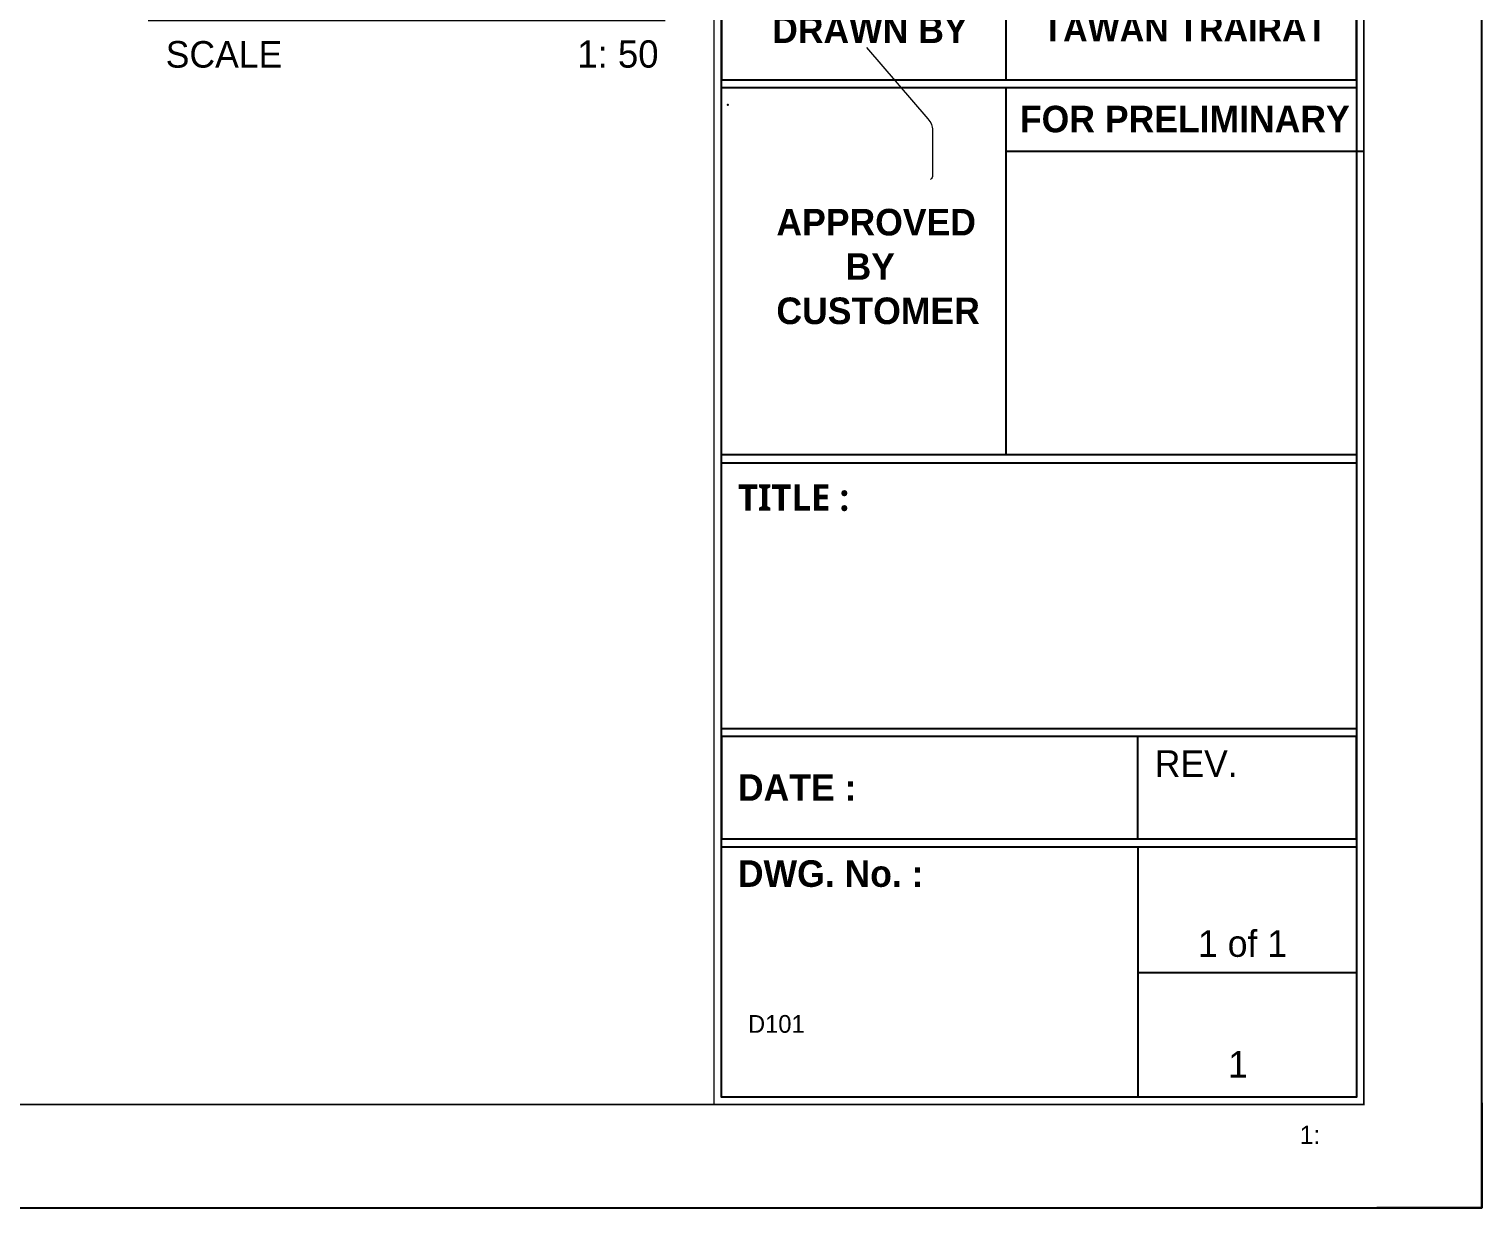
# Model space of a CAD drawing. Header units: millimetres. Extents: x -244126 to 368105, y -173968 to 259060.
# Drawn here: x -85120 to -80201, y 58000 to 61991 of the extents above; entities that cross this region are included whole.
import ezdxf
from ezdxf.enums import TextEntityAlignment as Align

# ---------------------------------------------------------------- set-up
doc = ezdxf.new("R2010")
doc.units = ezdxf.units.MM
doc.header["$MEASUREMENT"] = 0
for name, pattern in [('BORDER2', [22.225, 6.35, -3.175, 6.35, -3.175, 0, -3.175]), ('TA_GL_000.00010', [0.000275, 0.0001, -2.5e-05, 2.5e-05, -2.5e-05, 0.0001]), ('TA_HL_003.00000', [19.5, 10.65, -8.85])]:
    doc.linetypes.add(name, pattern=pattern)
for name, color, linetype in [('000 - L I N E 0.1', 1, 'Continuous'), ('000 - T E X T', 4, 'Continuous'), ('000 - TITLEBLOCK', 4, 'Continuous'), ('A03_SUN LOUVER', 7, 'Continuous')]:
    doc.layers.add(name, color=color, linetype=linetype)
doc.styles.add('Cetury Gothic', font='GOTHIC.TTF')
doc.styles.add('MtXpl_Century_Gothic', font='GOTHICB.TTF')
doc.styles.add('TA', font='Cordia New.ttf', dxfattribs={"height": 4.5})

# ---------------------------------------------------------------- blocks, each defined once
blk = doc.blocks.new('A$Cfd196da9')
at = {"color": 0, "linetype": 'ByBlock', "const_width": 0.1}
blk.add_lwpolyline([(-143.5, -98), (96.5, -98), (96.5, 99), (-143.5, 99)], close=True, dxfattribs=at)
blk = doc.blocks.new('A$C5e861bfc')
at = {"color": 3, "linetype": 'Continuous'}
for p, q in [((19.764, -120.709), (19.764, -127.621)), ((19.764, -128.158), (19.764, -153.01)), ((19.764, -132.459), (44, -132.459)), ((28.699, -179.007), (28.699, -172.095)), ((28.699, -179.545), (28.699, -196.462)), ((28.699, -188.069), (43.5, -188.069))]:
    blk.add_line(p, q, dxfattribs=at)
for points in [[(0.5, -127.621), (43.5, -127.621), (43.5, -120.709), (0.5, -120.709)], [(0.5, -128.158), (43.5, -128.158), (43.5, -153.01), (0.5, -153.01)], [(0.5, -153.547), (43.5, -153.547), (43.5, -171.558), (0.5, -171.558)], [(0.5, -179.007), (43.5, -179.007), (43.5, -172.095), (0.5, -172.095)], [(0.5, -179.545), (43.5, -179.545), (43.5, -196.5), (0.5, -196.5)]]:
    blk.add_lwpolyline(points, close=True, dxfattribs=at)
at = {"layer": '000 - T E X T', "color": 3, "const_width": 0.1}
blk.add_lwpolyline([(0, -197), (44, -197), (44, 0), (0, 0)], close=True, dxfattribs=at)
at = {"color": 4, "linetype": 'BORDER2', "style": 'MtXpl_Century_Gothic'}
blk.add_text('TAWAN TRAIRAT', height=1.72012, dxfattribs=at).set_placement((31.882, -124.165), align=Align.MIDDLE_CENTER)
at = {"color": 4, "char_height": 1.8, "style": 'Cetury Gothic'}
for s, insert, attachment_point in [('{\\fCentury Gothic|b1|i0|c0|p34;DRAWN BY}', (3.939, -123.336), 1), ('{\\fCentury Gothic|b1|i0|c0|p34;FOR PRELIMINARY}', (31.882, -129.383), 2), ('{\\fCentury Gothic|b1|i0|c0|p34;APPROVED\\P       BY\\PCUSTOMER}', (4.228, -136.364), 1), ('{\\f@Malgun Gothic|b1|i0|c0|p34;TITLE :}', (1.62, -155.005), 1), ('REV.', (29.845, -173.015), 1), ('{\\fCentury Gothic|b1|i0|c0|p34;DATE :}', (1.62, -174.637), 1), ('{\\fCentury Gothic|b1|i0|c0|p34;DWG. No. :}', (1.62, -180.464), 1)]:
    blk.add_mtext(s, dxfattribs=dict(at, insert=insert, attachment_point=attachment_point))
blk = doc.blocks.new('*U1679')
at = {"layer": '000 - L I N E 0.1', "color": 21, "linetype": 'Continuous'}
blk.add_lwpolyline([(14850, 356), (14850, 0), (14494, 0)], dxfattribs=at)
at = {"layer": '000 - T E X T', "color": 3, "const_width": 5}
blk.add_lwpolyline([(14450, 350), (12250, 350), (12250, 10200), (14450, 10200)], close=True, dxfattribs=at)
at = {"layer": '000 - T E X T', "color": 3}
blk.add_lwpolyline([(14425, 375), (12275, 375), (12275, 10175), (14425, 10175)], close=True, dxfattribs=at)
at = {"layer": '000 - TITLEBLOCK', "color": 250}
blk.add_lwpolyline([(0, 0), (14850, 0), (14850, 10500), (0, 10500)], close=True, dxfattribs=at)
at = {"xscale": 50, "yscale": 50, "zscale": 50}
blk.add_blockref('A$C5e861bfc', (12250, 10200), dxfattribs=at)
at = {"layer": '000 - T E X T', "color": 3, "xscale": 50, "yscale": 50, "zscale": 50}
blk.add_blockref('A$Cfd196da9', (7425, 5250), dxfattribs=at)
at = {"color": 4, "style": 'Cetury Gothic'}
blk.add_text(' 1:', height=62.55, dxfattribs=at).set_placement((14209.9, 216))
at = {"color": 4, "style": 'TA'}
blk.add_attdef('PAPER_SIZE', text='', height=62.5, dxfattribs=at).set_placement((14215, 249.4), align=Align.MIDDLE_RIGHT)
blk.add_attdef('SCALE_SIZE', text='', height=62.5, dxfattribs=at).set_placement((14337.8, 250.7), align=Align.MIDDLE_LEFT)
at = {"layer": '000 - T E X T', "color": 250, "style": 'TA'}
for tag, height, p in [('SUPERLINK', 50, (431.6, 10394.1)), ('NAMEFILE', 50, (431.6, 10294.1)), ('SC', 1000, (84.1, 9380.3))]:
    blk.add_attdef(tag, text='', height=height, dxfattribs=at).set_placement(p, align=Align.MIDDLE_LEFT)
at = {"layer": '000 - T E X T', "color": 4, "style": 'TA'}
for tag, height, p in [('PRELIM_NAME_JOB_1', 50, (13116.6, 8254.8)), ('PRELIM_NAME_JOB_2', 50, (13116.6, 8145.7)), ('PRELIM_NAME_PROJECT_1', 75, (12370.2, 7732.8)), ('PRELIM_NAME_PROJECT_2', 75, (12370.2, 7547.8)), ('PRELIM_NAME_PROJECT_3', 75, (12370.2, 7362.8)), ('PRELIM_NAME_TITLE_3', 60, (12387.7, 1849.7)), ('DRAWING_NO1', 60, (12365.3, 822.9)), ('DRAWING_NO2', 60, (12365.3, 622.9)), ('PRELIM_NAME_TITLE_1', 1.2, (247.8, 43.7)), ('PRELIM_NAME_TITLE_2', 1.2, (247.8, 40.3))]:
    blk.add_attdef(tag, text='', height=height, dxfattribs=at).set_placement(p, align=Align.MIDDLE_LEFT)
at = {"layer": '000 - T E X T', "color": 4, "style": 'Cetury Gothic'}
for tag, p in [('SHEET_NO.', (14039.5, 849.9)), ('TOTAL_SHEET_NO.', (14024.1, 441))]:
    blk.add_attdef(tag, text='', height=90, dxfattribs=at).set_placement(p, align=Align.CENTER)
at = {"layer": '000 - T E X T', "color": 4, "style": 'TA'}
blk.add_attdef('NAME_REMARK', (1382.1, 432.6), '', height=100, dxfattribs=at)
blk = doc.blocks.new('*U2947')
at = {"color": 4}
blk.add_line((-4.258, 5.701), (-39.258, 5.701), dxfattribs=at)
at = {"linetype": 'TA_GL_000.00010'}
blk.add_point((0, 18), dxfattribs=at)
blk.add_point((0, 0))
at = {"color": 4, "linetype": 'BORDER2', "style": 'Cetury Gothic'}
blk.add_text('SCALE', height=1.8, dxfattribs=at).set_placement((-38.07, 2.508))
at = {"color": 0, "style": 'TA'}
for tag, p in [('HEADING2', (-38.329, 10.65)), ('HEADING', (-38.329, 6.65))]:
    blk.add_attdef(tag, p, '', height=2.5, dxfattribs=at)
for tag, height, p in [('LO', 2.7, (-4.758, 6.65)), ('SC', 1.85, (-4.7, 2.508))]:
    blk.add_attdef(tag, text='', height=height, dxfattribs=at).set_placement(p, align=Align.RIGHT)

msp = doc.modelspace()

# ---------------------------------------------------------------- linework, layer by layer
at = {"layer": 'A03_SUN LOUVER', "color": 0, "linetype": 'Continuous', "lineweight": 0, "extrusion": (-4.996e-16, 0.816497, 0.57735)}
for p, q in [((-82284.93761, 61927.97289), (-82076.79192, 61686.94721)), ((-82060.76025, 61648.25499), (-82060.76025, 61497.24307))]:
    msp.add_line(p, q, dxfattribs=at)
at = {"layer": 'A03_SUN LOUVER', "color": 0, "linetype": 'Continuous', "lineweight": 0, "extrusion": (-2.47807e-16, -1.48742e-17, -1)}
msp.add_ellipse((-82089.04452, 61664.58492), major_axis=(20, -34.64102), ratio=0.5773502692, start_param=-1.9081598234, end_param=-0.7853981634, dxfattribs=at)
at = {"layer": 'A03_SUN LOUVER', "color": 0, "linetype": 'Continuous', "lineweight": 0, "extrusion": (-2.51526e-16, 4.70777e-17, -1)}
msp.add_ellipse((-82084.80169, 61511.23363), major_axis=(17, -29.44486), ratio=0.5773502692, start_param=-0.7814277942, end_param=0, dxfattribs=at)

# ---------------------------------------------------------------- block references
at = {"color": 2, "linetype": 'TA_HL_003.00000'}
ref = msp.add_blockref('*U1679', (-95051.11001, 58000.25635), dxfattribs=at)
ref.add_attrib('DRAWING_NO2', 'D101', dxfattribs={"layer": '000 - T E X T', "color": 4, "height": 60, "style": 'TA'}).set_placement((-82685.83823, 58623.11875), align=Align.MIDDLE_LEFT)
ref.add_attrib('SHEET_NO.', '1 of 1', dxfattribs={"layer": '000 - T E X T', "color": 4, "height": 90, "style": 'Cetury Gothic'}).set_placement((-81011.63644, 58850.19994), align=Align.CENTER)
ref.add_attrib('TOTAL_SHEET_NO.', '1', dxfattribs={"layer": '000 - T E X T', "color": 4, "height": 90, "style": 'Cetury Gothic'}).set_placement((-81026.96394, 58441.25239), align=Align.CENTER)
at = {"layer": '000 - T E X T', "xscale": 50, "yscale": 50, "zscale": 50}
msp.add_blockref('*U2947', (-82753.66083, 61734.64292), dxfattribs=at).add_auto_attribs({'HEADING': 'FRONT VIEW', 'LO': '1', 'SC': '1: 50'})

doc.saveas('drawing.dxf')
